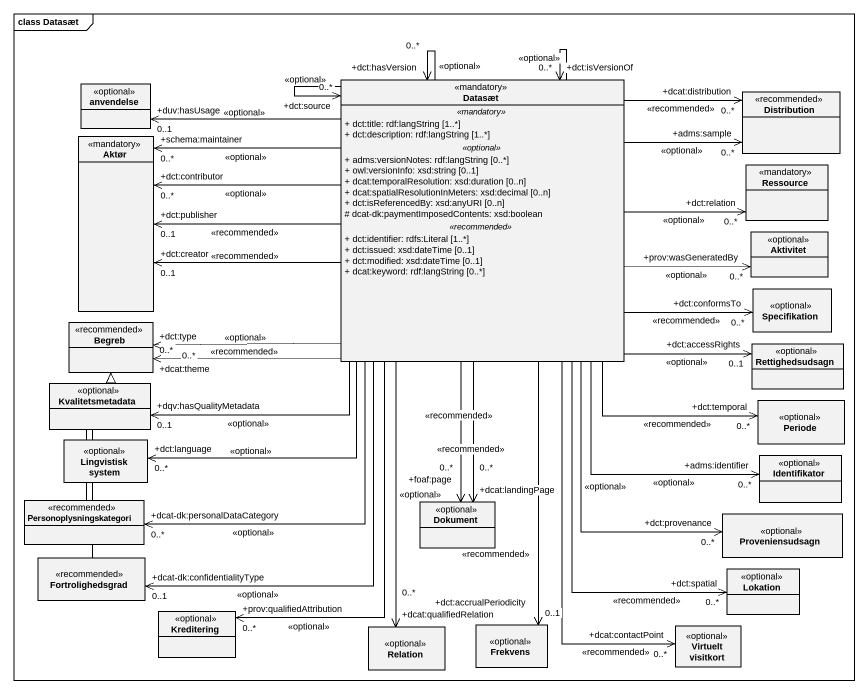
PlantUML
@startuml
mainframe class Datasæt
hide circle
hide empty members
skinparam classAttributeIconSize 0
class anvendelse <<optional>>
class Datasæt <<mandatory>> {
  .. <<mandatory>> ..
  + dct:title: rdf:langString [1..*]
  + dct:description: rdf:langString [1..*]
  .. <<optional>> ..
  + adms:versionNotes: rdf:langString [0..*]
  + owl:versionInfo: xsd:string [0..1]
  + dcat:temporalResolution: xsd:duration [0..n]
  + dcat:spatialResolutionInMeters: xsd:decimal [0..n]
  + dct:isReferencedBy: xsd:anyURI [0..n]
  # dcat-dk:paymentImposedContents: xsd:boolean
  .. <<recommended>> ..
  + dct:identifier: rdfs:Literal [1..*]
  + dct:issued: xsd:dateTime [0..1]
  + dct:modified: xsd:dateTime [0..1]
  + dcat:keyword: rdf:langString [0..*]
}
class Distribution <<recommended>>
class Aktør <<mandatory>>
class Ressource <<mandatory>>
class Aktivitet <<optional>>
class Specifikation <<optional>>
class Begreb <<recommended>>
class Rettighedsudsagn <<optional>>
class Kvalitetsmetadata <<optional>>
class Periode <<optional>>
class "Lingvistisk system" as Lingvistisk_system <<optional>>
class Identifikator <<optional>>
class Personoplysningskategori <<recommended>>
class Dokument <<optional>>
class Proveniensudsagn <<optional>>
class Fortrolighedsgrad <<recommended>>
class Lokation <<optional>>
class Kreditering <<optional>>
class Relation <<optional>>
class Frekvens <<optional>>
class "Virtuelt visitkort" as Virtuelt_visitkort <<optional>>
Datasæt -left-> "+duv:hasUsage\n0..1" anvendelse : <<optional>>
Datasæt --> "+dct:isVersionOf\n0..*" Datasæt : <<optional>>
Datasæt --> "+dct:source\n0..*" Datasæt : <<optional>>
Datasæt --> "+dct:hasVersion\n0..*" Datasæt : <<optional>>
Datasæt -right-> "+dcat:distribution\n0..*" Distribution : <<recommended>>
Datasæt -right-> "+adms:sample\n0..*" Distribution : <<optional>>
Datasæt -left-> "+schema:maintainer\n0..*" Aktør : <<optional>>
Datasæt -left-> "+dct:creator\n0..1" Aktør : <<recommended>>
Datasæt -left-> "+dct:publisher\n0..1" Aktør : <<recommended>>
Datasæt -left-> "+dct:contributor\n0..*" Aktør : <<optional>>
Datasæt -right-> "+dct:relation\n0..*" Ressource : <<optional>>
Datasæt -right-> "+prov:wasGeneratedBy\n0..*" Aktivitet : <<optional>>
Datasæt -right-> "+dct:conformsTo\n0..*" Specifikation : <<recommended>>
Datasæt -left-> "+dcat:theme\n0..*" Begreb : <<recommended>>
Datasæt -left-> "+dct:type\n0..*" Begreb : <<optional>>
Datasæt -right-> "+dct:accessRights\n0..1" Rettighedsudsagn : <<optional>>
Datasæt -left-> "+dqv:hasQualityMetadata\n0..1" Kvalitetsmetadata : <<optional>>
Datasæt --> "+dct:temporal\n0..*" Periode : <<recommended>>
Datasæt --> "+dct:language\n0..*" Lingvistisk_system : <<optional>>
Datasæt --> "+adms:identifier\n0..*" Identifikator : <<optional>>
Datasæt --> "+dcat-dk:personalDataCategory\n0..*" Personoplysningskategori : <<optional>>
Datasæt --> "+foaf:page\n0..*" Dokument : <<recommended>>
Datasæt --> "+dcat:landingPage\n0..*" Dokument : <<recommended>>
Datasæt --> "+dct:provenance\n0..*" Proveniensudsagn : <<optional>>
Datasæt --> "+dcat-dk:confidentialityType\n0..1" Fortrolighedsgrad : <<optional>>
Datasæt --> "+dct:spatial\n0..*" Lokation : <<recommended>>
Datasæt --> "+prov:qualifiedAttribution\n0..*" Kreditering : <<optional>>
Datasæt --> "+dcat:qualifiedRelation\n0..*" Relation : <<optional>>
Datasæt --> "+dct:accrualPeriodicity\n0..1" Frekvens : <<recommended>>
Datasæt --> "+dcat:contactPoint\n0..*" Virtuelt_visitkort : <<recommended>>
Personoplysningskategori -up-|> Begreb
Fortrolighedsgrad -up-|> Begreb
@enduml
